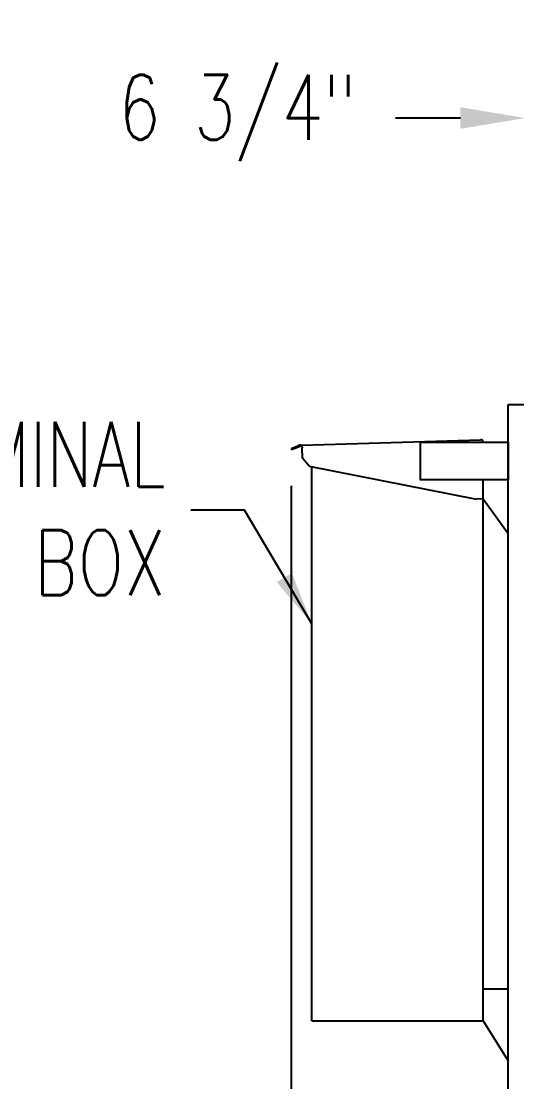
# Model space of a CAD drawing. Header units: millimetres. Extents: x 17891 to 32328, y 18593 to 29476.
# Drawn here: x 18118.2 to 18155.8, y 18918.3 to 18998.8 of the extents above; entities that cross this region are included whole.
import ezdxf

# ---------------------------------------------------------------- set-up
doc = ezdxf.new("R2010")
doc.units = ezdxf.units.MM
doc.header["$LTSCALE"] = 5
for name, color, linetype in [('COIL-CONTROL', 2, 'Continuous'), ('CONDENSER-SST-CONTROL', 1, 'Continuous'), ('UNIT', 6, 'Continuous'), ('WS-NO-CONTROL', 3, 'Continuous')]:
    doc.layers.add(name, color=color, linetype=linetype)
doc.styles.add('SUBMITTAL', font='romans.shx', dxfattribs={"width": 0.75})
doc.dimstyles.new('SUBMITTAL', dxfattribs={"dimtxt": 0.09375, "dimasz": 0.09375, "dimexe": 0.03125, "dimexo": 0.0625, "dimgap": 0.0625, "dimtad": 0, "dimdec": 4, "dimzin": 4, "dimdsep": 46, "dimlunit": 4, "dimtxsty": 'SUBMITTAL', "dimcen": 0.09375, "dimclre": 6, "dimadec": 0, "dimazin": 0, "dimtfac": 1, "dimtdec": 0, "dimtofl": 0, "dimtmove": 0, "dimatfit": 3, "dimfxl": 0, "dimfrac": 2, "dimtolj": 1, "dimtzin": 4, "dimarcsym": 0})

# ---------------------------------------------------------------- blocks, each defined once
blk = doc.blocks.new('*D33')
at = {"layer": 'UNIT', "color": 6, "lineweight": -2}
for p, q in [((18138.693, 18963.53), (18138.693, 18849.843)), ((18163.232, 18890.058), (18163.232, 18849.843))]:
    blk.add_line(p, q, dxfattribs=at)
at = {"layer": 'UNIT', "color": 3, "lineweight": -2}
for p, q in [((18143.622, 18852.66), (18158.303, 18852.66)), ((18163.232, 18852.66), (18173.091, 18852.66))]:
    blk.add_line(p, q, dxfattribs=at)
at = {"layer": 'UNIT', "color": 3}
for points in [[(18143.622, 18853.481), (18143.622, 18851.838), (18138.693, 18852.66)], [(18158.303, 18853.481), (18158.303, 18851.838), (18163.232, 18852.66)]]:
    blk.add_solid(points, dxfattribs=at)
at = {"layer": 'UNIT', "color": 3, "insert": (18190.08, 18852.66), "char_height": 4.9294, "attachment_point": 5, "style": 'SUBMITTAL'}
blk.add_mtext('\\A1;2\'-0 1/2"', dxfattribs=at)
blk = doc.blocks.new('*D111')
at = {"layer": 'WS-NO-CONTROL', "color": 6, "lineweight": -2}
for p, q in [((18156.462, 18976.423), (18156.462, 18994.28)), ((18163.232, 18976.046), (18163.232, 18994.28))]:
    blk.add_line(p, q, dxfattribs=at)
at = {"layer": 'WS-NO-CONTROL', "color": 3, "lineweight": -2}
for p, q in [((18151.533, 18991.463), (18146.603, 18991.463)), ((18168.161, 18991.463), (18173.091, 18991.463))]:
    blk.add_line(p, q, dxfattribs=at)
at = {"layer": 'WS-NO-CONTROL', "color": 3}
for points in [[(18151.533, 18992.284), (18151.533, 18990.641), (18156.462, 18991.463)], [(18168.161, 18992.284), (18168.161, 18990.641), (18163.232, 18991.463)]]:
    blk.add_solid(points, dxfattribs=at)
at = {"layer": 'WS-NO-CONTROL', "color": 3, "insert": (18134.632, 18991.463), "char_height": 4.9294, "attachment_point": 5, "style": 'SUBMITTAL'}
blk.add_mtext('\\A1;6 3/4"', dxfattribs=at)

msp = doc.modelspace()

# ---------------------------------------------------------------- linework, layer by layer
at = {"layer": 'COIL-CONTROL'}
msp.add_line((18155.1645, 18969.7068), (18163.232, 18969.7068), dxfattribs=at)
at = {"layer": 'UNIT'}
for p, q in [((18139.1564, 18966.5338), (18138.6928, 18966.3465)), ((18138.7145, 18966.2928), (18139.1781, 18966.4801)), ((18139.3556, 18966.6143), (18139.1564, 18966.5338)), ((18139.1781, 18966.4801), (18139.1564, 18966.5338)), ((18139.1781, 18966.4801), (18139.3774, 18966.5606)), ((18139.4232, 18966.6287), (18139.5131, 18966.6318)), ((18139.5151, 18966.5739), (18139.4253, 18966.5707)), ((18139.5131, 18966.6318), (18153.0543, 18967.0391)), ((18139.5131, 18966.6318), (18139.52, 18966.433)), ((18153.2602, 18966.6132), (18153.2602, 18966.8402)), ((18153.2602, 18962.5463), (18153.2602, 18966.6132)), ((18138.6928, 18966.3465), (18138.7145, 18966.2928)), ((18139.548, 18965.6325), (18139.52, 18966.433)), ((18153.2602, 18966.1963), (18155.1645, 18966.1963)), ((18140.0527, 18965.0205), (18139.548, 18965.6325)), ((18140.0527, 18965.0205), (18152.7602, 18962.5261)), ((18140.2602, 18922.9224), (18140.2602, 18964.9798)), ((18153.2602, 18962.5435), (18152.7602, 18962.5261)), ((18153.2602, 18922.9224), (18153.2602, 18962.5463)), ((18153.2602, 18962.5435), (18155.1645, 18959.9184)), ((18153.2602, 18925.3598), (18155.1645, 18925.3598)), ((18140.2602, 18922.9224), (18153.2602, 18922.9224)), ((18153.2602, 18922.9224), (18155.1645, 18919.8909))]:
    msp.add_line(p, q, dxfattribs=at)
for radius in [0.199, 0.141]:
    msp.add_arc((18139.4302, 18966.4298), radius, 92, 112, dxfattribs=at)
msp.add_open_spline([(18153.2602, 18966.8402), (18153.2602, 18966.9), (18153.2316, 18966.9592), (18153.1847, 18966.9963), (18153.148, 18967.0253), (18153.101, 18967.0407), (18153.0543, 18967.0391)], degree=3, knots=[-1, -1, -1, -1, -0.4385856, -0.4385856, -0.4385856, 0, 0, 0, 0], dxfattribs=at)

# ---------------------------------------------------------------- texts
at = {"layer": 'UNIT', "insert": (18129.172, 18961.8208), "char_height": 4.93, "width": 13.763199, "attachment_point": 6, "style": 'SUBMITTAL'}
msp.add_mtext('TERMINAL BOX', dxfattribs=at)

# ---------------------------------------------------------------- dimensions: what is measured, and where the dimension line sits
at = {"layer": 'UNIT', "color": 3}
dim = msp.add_linear_dim(base=(18163.232, 18852.6597), p1=(18138.6928, 18966.3465), p2=(18163.232, 18892.8745), angle=180, dimstyle='SUBMITTAL', override={"dimscale": 70.42, "dimtxt": 0.07, "dimasz": 0.07, "dimexe": 0.04, "dimexo": 0.04, "dimgap": 0.03125, "dimdec": 3, "dimzin": 3, "dimclrd": 3, "dimclrt": 3, "dimtdec": 3, "dimtix": 1}, dxfattribs=at)
dim.commit()
dim.dimension.update_dxf_attribs({"geometry": '*D33', "text_midpoint": (18190.0796, 18852.6597), "dimtype": 160})
at = {"layer": 'WS-NO-CONTROL', "color": 3}
dim = msp.add_linear_dim(base=(18156.462, 18991.4627), p1=(18163.232, 18973.2292), p2=(18156.462, 18973.6063), dimstyle='SUBMITTAL', override={"dimscale": 70.42, "dimtxt": 0.07, "dimasz": 0.07, "dimexe": 0.04, "dimexo": 0.04, "dimgap": 0.03125, "dimdec": 3, "dimzin": 3, "dimclrd": 3, "dimclrt": 3, "dimtdec": 3, "dimtix": 1}, dxfattribs=at)
dim.commit()
dim.dimension.update_dxf_attribs({"geometry": '*D111', "text_midpoint": (18134.6318, 18991.4627), "dimtype": 160})

# ---------------------------------------------------------------- leaders
at = {"layer": 'UNIT', "annotation_type": 0, "has_hookline": 1, "hookline_direction": 1, "text_width": 25.1782}
msp.add_leader([(18140.2602, 18953.0682), (18135.1449, 18961.6938), (18131.0723, 18961.6938)], dimstyle='SUBMITTAL', override={"dimscale": 58.18, "dimasz": 0.07, "dimgap": 0.03, "dimcen": 4.055284, "dimarcsym": 1}, dxfattribs=at)

# ---------------------------------------------------------------- next in the draw order: wipeouts: each hides what was drawn before it
msp.add_wipeout([(18148.5153, 18966.8637), (18148.5153, 18963.9887), (18155.1645, 18963.9887), (18155.1645, 18966.8637)]).dxf.layer = 'CONDENSER-SST-CONTROL'

# ---------------------------------------------------------------- next in the draw order: linework, layer by layer
at = {"layer": 'COIL-CONTROL'}
msp.add_line((18155.1653, 18898.5995), (18155.1645, 18969.7068), dxfattribs=at)
at = {"layer": 'CONDENSER-SST-CONTROL'}
msp.add_lwpolyline([(18148.5153, 18966.8637), (18155.1645, 18966.8637), (18155.1645, 18963.9887), (18148.5153, 18963.9887)], close=True, dxfattribs=at)

doc.saveas('drawing.dxf')
